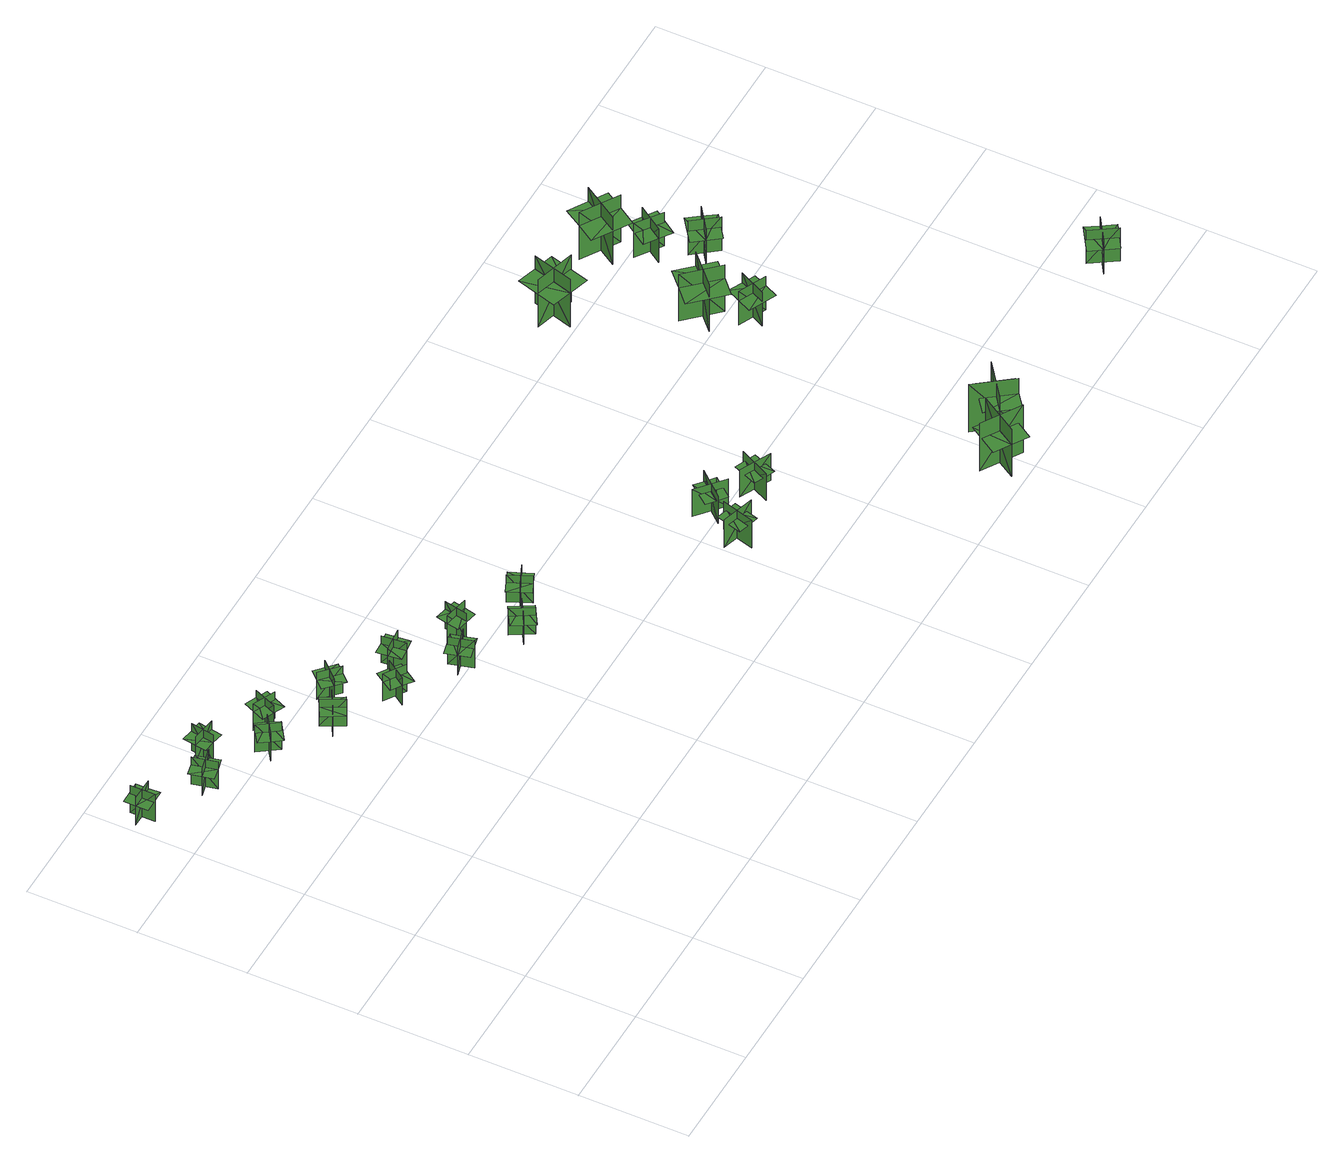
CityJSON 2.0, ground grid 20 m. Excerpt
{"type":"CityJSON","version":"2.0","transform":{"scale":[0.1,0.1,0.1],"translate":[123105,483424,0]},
"CityObjects":{
"tree1":{"type":"SolitaryVegetationObject","geometry":[{"type":"MultiSurface","lod":"1","boundaries":[[[0,1,2]],[[0,2,3]],[[4,5,6]],[[4,6,7]],[[8,9,10]],[[8,10,11]],[[8,11,12]],[[8,12,13]]]}]},
"tree2":{"type":"SolitaryVegetationObject","geometry":[{"type":"MultiSurface","lod":"1","boundaries":[[[14,15,16]],[[14,16,17]],[[18,19,20]],[[18,20,21]],[[22,23,24]],[[22,24,25]],[[22,25,26]],[[22,26,27]]]}]},
"tree3":{"type":"SolitaryVegetationObject","geometry":[{"type":"MultiSurface","lod":"1","boundaries":[[[28,29,30]],[[28,30,31]],[[32,33,34]],[[32,34,35]],[[36,37,38]],[[36,38,39]],[[36,39,40]],[[36,40,41]]]}]},
"tree4":{"type":"SolitaryVegetationObject","geometry":[{"type":"MultiSurface","lod":"1","boundaries":[[[42,43,44]],[[42,44,45]],[[46,47,48]],[[46,48,49]],[[50,51,52]],[[50,52,53]],[[50,53,54]],[[50,54,55]]]}]},
"tree5":{"type":"SolitaryVegetationObject","geometry":[{"type":"MultiSurface","lod":"1","boundaries":[[[56,57,58]],[[56,58,59]],[[60,61,62]],[[60,62,63]],[[64,65,66]],[[64,66,67]],[[64,67,68]],[[64,68,69]]]}]},
"tree6":{"type":"SolitaryVegetationObject","geometry":[{"type":"MultiSurface","lod":"1","boundaries":[[[70,71,72]],[[70,72,73]],[[74,75,76]],[[74,76,77]],[[78,79,80]],[[78,80,81]],[[78,81,82]],[[78,82,83]]]}]},
"tree7":{"type":"SolitaryVegetationObject","geometry":[{"type":"MultiSurface","lod":"1","boundaries":[[[84,85,86]],[[84,86,87]],[[88,89,90]],[[88,90,91]],[[92,93,94]],[[92,94,95]],[[92,95,96]],[[92,96,97]]]}]},
"tree8":{"type":"SolitaryVegetationObject","geometry":[{"type":"MultiSurface","lod":"1","boundaries":[[[98,99,100]],[[98,100,101]],[[102,103,104]],[[102,104,105]],[[106,107,108]],[[106,108,109]],[[106,109,110]],[[106,110,111]]]}]},
"tree9":{"type":"SolitaryVegetationObject","geometry":[{"type":"MultiSurface","lod":"1","boundaries":[[[112,113,114]],[[112,114,115]],[[116,117,118]],[[116,118,119]],[[120,121,122]],[[120,122,123]],[[120,123,124]],[[120,124,125]]]}]},
"tree10":{"type":"SolitaryVegetationObject","geometry":[{"type":"MultiSurface","lod":"1","boundaries":[[[126,127,128]],[[126,128,129]],[[130,131,132]],[[130,132,133]],[[134,135,136]],[[134,136,137]],[[134,137,138]],[[134,138,139]]]}]},
"tree11":{"type":"SolitaryVegetationObject","geometry":[{"type":"MultiSurface","lod":"1","boundaries":[[[140,141,142]],[[140,142,143]],[[144,145,146]],[[144,146,147]],[[148,149,150]],[[148,150,151]],[[148,151,152]],[[148,152,153]]]}]},
"tree12":{"type":"SolitaryVegetationObject","geometry":[{"type":"MultiSurface","lod":"1","boundaries":[[[154,155,156]],[[154,156,157]],[[158,159,160]],[[158,160,161]],[[162,163,164]],[[162,164,165]],[[162,165,166]],[[162,166,167]]]}]},
"tree13":{"type":"SolitaryVegetationObject","geometry":[{"type":"MultiSurface","lod":"1","boundaries":[[[168,169,170]],[[168,170,171]],[[172,173,174]],[[172,174,175]],[[176,177,178]],[[176,178,179]],[[176,179,180]],[[176,180,181]]]}]},
"tree14":{"type":"SolitaryVegetationObject","geometry":[{"type":"MultiSurface","lod":"1","boundaries":[[[182,183,184]],[[182,184,185]],[[186,187,188]],[[186,188,189]],[[190,191,192]],[[190,192,193]],[[190,193,194]],[[190,194,195]]]}]},
"tree15":{"type":"SolitaryVegetationObject","geometry":[{"type":"MultiSurface","lod":"1","boundaries":[[[196,197,198]],[[196,198,199]],[[200,201,202]],[[200,202,203]],[[204,205,206]],[[204,206,207]],[[204,207,208]],[[204,208,209]]]}]},
"tree16":{"type":"SolitaryVegetationObject","geometry":[{"type":"MultiSurface","lod":"1","boundaries":[[[210,211,212]],[[210,212,213]],[[214,215,216]],[[214,216,217]],[[218,219,220]],[[218,220,221]],[[218,221,222]],[[218,222,223]]]}]},
"tree17":{"type":"SolitaryVegetationObject","geometry":[{"type":"MultiSurface","lod":"1","boundaries":[[[224,225,226]],[[224,226,227]],[[228,229,230]],[[228,230,231]],[[232,233,234]],[[232,234,235]],[[232,235,236]],[[232,236,237]]]}]},
"tree18":{"type":"SolitaryVegetationObject","geometry":[{"type":"MultiSurface","lod":"1","boundaries":[[[238,239,240]],[[238,240,241]],[[242,243,244]],[[242,244,245]],[[246,247,248]],[[246,248,249]],[[246,249,250]],[[246,250,251]]]}]},
"tree19":{"type":"SolitaryVegetationObject","geometry":[{"type":"MultiSurface","lod":"1","boundaries":[[[252,253,254]],[[252,254,255]],[[256,257,258]],[[256,258,259]],[[260,261,262]],[[260,262,263]],[[260,263,264]],[[260,264,265]]]}]},
"tree20":{"type":"SolitaryVegetationObject","geometry":[{"type":"MultiSurface","lod":"1","boundaries":[[[266,267,268]],[[266,268,269]],[[270,271,272]],[[270,272,273]],[[274,275,276]],[[274,276,277]],[[274,277,278]],[[274,278,279]]]}]},
"tree21":{"type":"SolitaryVegetationObject","geometry":[{"type":"MultiSurface","lod":"1","boundaries":[[[280,281,282]],[[280,282,283]],[[284,285,286]],[[284,286,287]],[[288,289,290]],[[288,290,291]],[[288,291,292]],[[288,292,293]]]}]},
"tree22":{"type":"SolitaryVegetationObject","geometry":[{"type":"MultiSurface","lod":"1","boundaries":[[[294,295,296]],[[294,296,297]],[[298,299,300]],[[298,300,301]],[[302,303,304]],[[302,304,305]],[[302,305,306]],[[302,306,307]]]}]},
"tree23":{"type":"SolitaryVegetationObject","geometry":[{"type":"MultiSurface","lod":"1","boundaries":[[[308,309,310]],[[308,310,311]],[[312,313,314]],[[312,314,315]],[[316,317,318]],[[316,318,319]],[[316,319,320]],[[316,320,321]]]}]},
"tree24":{"type":"SolitaryVegetationObject","geometry":[{"type":"MultiSurface","lod":"1","boundaries":[[[322,323,324]],[[322,324,325]],[[326,327,328]],[[326,328,329]],[[330,331,332]],[[330,332,333]],[[330,333,334]],[[330,334,335]]]}]},
"tree25":{"type":"SolitaryVegetationObject","geometry":[{"type":"MultiSurface","lod":"1","boundaries":[[[336,337,338]],[[336,338,339]],[[340,341,342]],[[340,342,343]],[[344,345,346]],[[344,346,347]],[[344,347,348]],[[344,348,349]]]}]}
},
"vertices":[
[23,928,15],[23,883,15],[23,883,77],[23,928,77],[2,907,15],[46,907,15],[46,907,77],[2,907,77],[2,907,59],[2,885,59],[47,885,59],[46,907,59],[46,930,59],[2,929,59],
[112,844,13],[155,854,13],[155,854,75],[112,844,75],[137,828,13],[127,871,13],[127,871,75],[137,828,75],[137,828,58],[158,833,58],[148,876,58],[127,871,58],[105,866,58],[115,823,58],
[171,886,13],[215,880,13],[215,880,74],[171,886,74],[188,863,13],[195,906,13],[195,906,74],[188,863,74],[188,863,57],[210,859,57],[217,903,57],[195,906,57],[173,910,57],[167,866,57],
[263,778,13],[238,814,13],[238,814,75],[263,778,75],[269,807,13],[232,782,13],[232,782,75],[269,807,75],[269,807,57],[256,825,57],[220,800,57],[232,782,57],[245,764,57],[281,788,57],
[320,820,13],[280,838,13],[280,838,74],[320,820,74],[310,848,13],[292,807,13],[292,807,74],[310,848,74],[310,848,57],[289,857,57],[271,816,57],[292,807,57],[312,798,57],[330,839,57],
[365,740,14],[326,718,14],[326,718,75],[365,740,75],[337,748,14],[358,709,14],[358,709,75],[337,748,75],[337,748,58],[317,737,58],[339,699,58],[358,709,58],[377,720,58],[356,759,58],
[420,781,12],[390,748,12],[390,748,74],[420,781,74],[390,780,12],[423,750,12],[423,750,74],[390,780,74],[390,780,57],[375,764,57],[408,734,57],[423,750,57],[438,766,57],[405,796,57],
[472,659,13],[435,684,13],[435,684,75],[472,659,75],[467,688,13],[442,652,13],[442,652,75],[467,688,75],[467,688,57],[448,701,57],[423,664,57],[442,652,57],[460,639,57],[485,676,57],
[534,708,13],[490,703,13],[490,703,74],[534,708,74],[511,726,13],[516,682,13],[516,682,74],[511,726,74],[511,726,57],[489,724,57],[494,680,57],[516,682,57],[538,685,57],[533,729,57],
[559,630,12],[570,587,12],[570,587,74],[559,630,74],[544,604,12],[586,616,12],[586,616,74],[544,604,74],[544,604,57],[549,583,57],[592,594,57],[586,616,57],[581,637,57],[538,626,57],
[620,628,11],[629,671,11],[629,671,73],[620,628,73],[645,644,11],[601,653,11],[601,653,73],[645,644,73],[645,644,56],[649,665,56],[606,674,56],[601,653,56],[597,631,56],[640,622,56],
[683,535,13],[660,573,13],[660,573,74],[683,535,74],[690,564,13],[653,541,13],[653,541,74],[690,564,74],[690,564,57],[679,583,57],[641,560,57],[653,541,57],[664,522,57],[702,545,57],
[714,579,16],[754,597,16],[754,597,78],[714,579,78],[741,569,16],[723,609,16],[723,609,78],[741,569,78],[741,569,61],[761,578,61],[744,618,61],[723,609,61],[703,600,61],[721,560,61],
[1033,375,13],[1015,315,13],[1015,315,76],[1033,375,76],[996,355,13],[996,355,76],[1056,337,76],[1056,337,13],[1032,369,59],[1012,375,59],[999,328,59],[1019,322,59],[1039,317,59],[1052,364,59],
[1040,389,13],[1081,436,13],[1081,436,75],[1040,389,75],[1082,392,13],[1082,392,75],[1035,433,75],[1035,433,13],[1044,393,59],[1060,380,59],[1091,418,59],[1074,431,59],[1058,444,59],[1028,406,59],
[1147,399,14],[1120,343,14],[1120,343,76],[1147,399,76],[1108,385,14],[1108,385,76],[1164,358,76],[1164,358,14],[1145,394,59],[1126,402,59],[1107,358,59],[1126,349,59],[1145,341,59],[1164,386,59],
[1343,71,8],[1412,28,8],[1412,28,117],[1343,71,117],[1355,20,8],[1355,20,117],[1398,89,117],[1398,89,8],[1355,20,82],[1384,2,82],[1418,57,82],[1389,75,82],[1361,93,82],[1326,38,82],
[1409,69,9],[1474,118,9],[1474,118,118],[1409,69,118],[1461,62,9],[1461,62,118],[1412,127,118],[1412,127,9],[1461,62,84],[1488,82,84],[1449,134,84],[1422,114,84],[1395,93,84],[1434,41,84],
[1312,856,0],[1386,834,0],[1386,834,108],[1312,856,108],[1336,810,0],[1358,885,0],[1358,885,108],[1336,810,108],[1336,810,78],[1373,799,78],[1395,874,78],[1358,885,78],[1321,896,78],[1299,821,78],
[1425,604,5],[1481,658,5],[1481,658,112],[1425,604,112],[1476,603,5],[1423,659,5],[1423,659,112],[1476,603,112],[1476,603,82],[1504,630,82],[1451,686,82],[1423,659,82],[1395,632,82],[1448,576,82],
[1475,534,5],[1499,583,5],[1499,583,82],[1475,534,82],[1510,546,5],[1460,569,5],[1460,569,82],[1510,546,82],[1510,546,61],[1521,571,61],[1472,594,61],[1460,569,61],[1448,544,61],[1498,521,61],
[1490,813,3],[1531,879,3],[1531,879,111],[1490,813,111],[1541,825,3],[1475,866,3],[1475,866,111],[1541,825,111],[1541,825,81],[1561,858,81],[1495,899,81],[1475,866,81],[1454,833,81],[1520,792,81],
[1562,757,6],[1517,789,6],[1517,789,83],[1562,757,83],[1556,794,6],[1525,748,6],[1525,748,83],[1556,794,83],[1556,794,61],[1533,809,61],[1502,764,61],[1525,748,61],[1547,732,61],[1579,778,61],
[1565,715,3],[1598,671,3],[1598,671,80],[1565,715,80],[1559,679,3],[1604,712,3],[1604,712,80],[1559,679,80],[1559,679,58],[1575,657,58],[1620,689,58],[1604,712,58],[1588,734,58],[1543,701,58],
[1842,137,3],[1872,91,3],[1872,91,79],[1842,137,79],[1834,101,3],[1880,131,3],[1880,131,79],[1834,101,79],[1834,101,58],[1850,78,58],[1896,108,58],[1880,131,58],[1865,154,58],[1819,124,58]
]}
